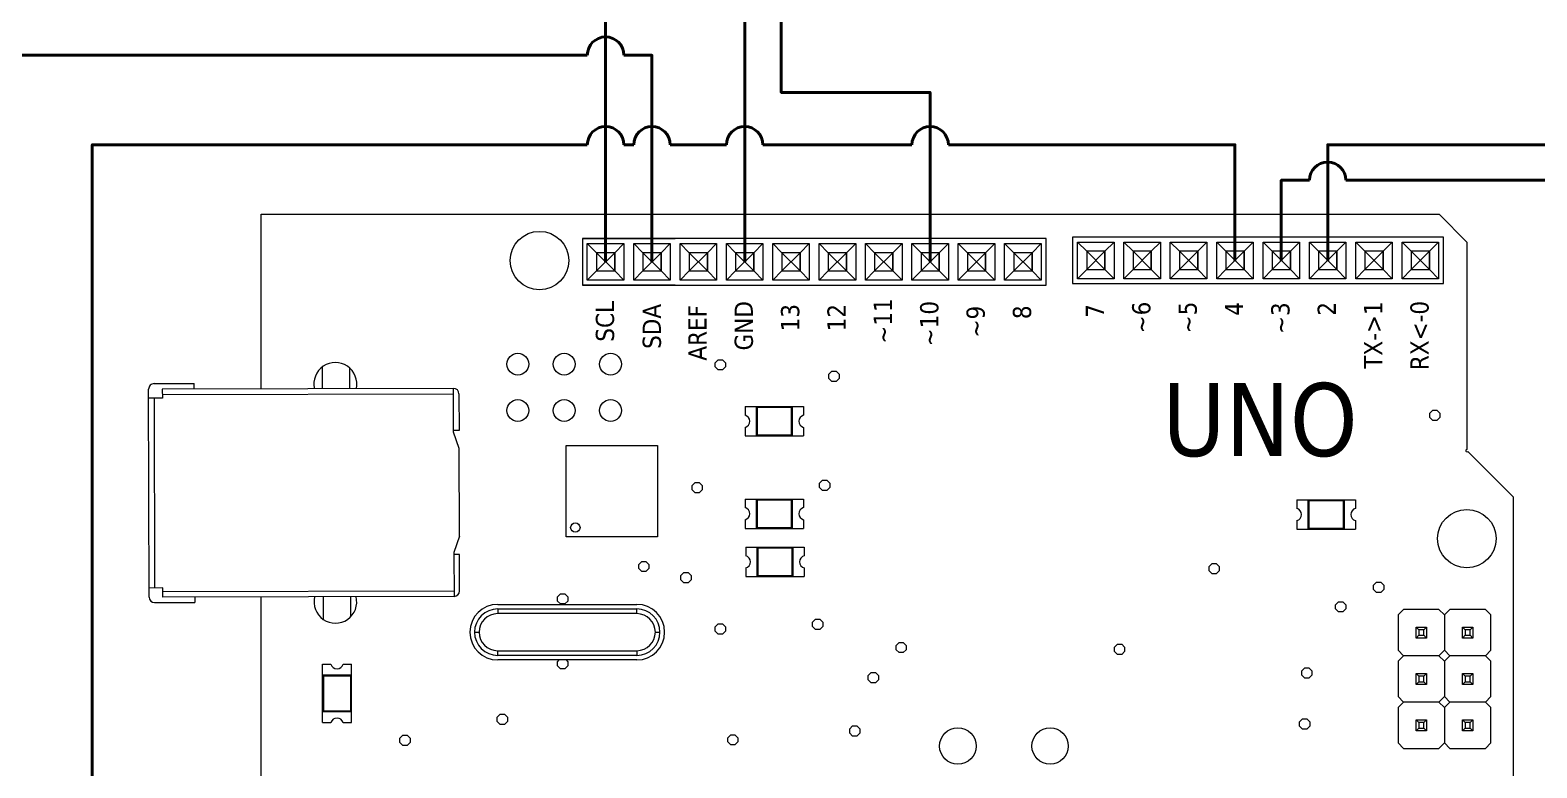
# Model space of a CAD drawing. Extents: x -201 to 3149, y -111 to 111.
# Drawn here: x 1886.4 to 1968.9, y 23.1 to 63.5 of the extents above; entities that cross this region are included whole.
import ezdxf

# ---------------------------------------------------------------- set-up
doc = ezdxf.new("R2010")
doc.units = 0
doc.linetypes.add('CONTINU', pattern=[0])
doc.layers.get('0').update_dxf_attribs({"lineweight": 9})
doc.layers.add('1', color=7, linetype='Continuous')
doc.layers.add('2', color=7, linetype='CONTINU')
for name, color, linetype, lineweight in [('contorno', 7, 'CONTINU', 30), ('GND', 3, 'Continuous', 40), ('SCL_OR_SDA', 253, 'CONTINU', 40), ('SINAL', 5, 'Continuous', 40)]:
    doc.layers.add(name, color=color, linetype=linetype, lineweight=lineweight)
doc.styles.add('times 2', font='tahoma.ttf')

msp = doc.modelspace()

# ---------------------------------------------------------------- linework, layer by layer
at = {"layer": '1', "linetype": 'Continuous', "lineweight": 15}
for p, q in [((1916.628, 52.103), (1916.628, 49.563)), ((1942.028, 52.103), (1921.708, 52.103)), ((1942.028, 49.563), (1942.028, 52.103)), ((1943.482, 52.179), (1943.482, 49.639)), ((1963.802, 52.179), (1943.482, 52.179)), ((1963.802, 49.639), (1963.802, 52.179)), ((1916.898, 51.833), (1918.898, 51.833)), ((1916.898, 49.833), (1916.898, 51.833)), ((1917.398, 51.333), (1916.898, 51.833)), ((1918.898, 51.833), (1918.398, 51.333)), ((1918.398, 50.333), (1918.398, 51.333)), ((1918.898, 51.833), (1918.898, 49.833)), ((1919.938, 51.333), (1919.438, 51.833)), ((1919.438, 51.833), (1921.438, 51.833)), ((1919.438, 49.833), (1919.438, 51.833)), ((1921.438, 51.833), (1920.938, 51.333)), ((1920.938, 50.333), (1920.938, 51.333)), ((1921.438, 51.833), (1921.438, 49.833)), ((1921.978, 51.833), (1923.978, 51.833)), ((1921.978, 49.833), (1921.978, 51.833)), ((1922.478, 51.333), (1921.978, 51.833)), ((1923.978, 51.833), (1923.478, 51.333)), ((1923.478, 50.333), (1923.478, 51.333)), ((1923.978, 51.833), (1923.978, 49.833)), ((1925.018, 51.333), (1924.518, 51.833)), ((1924.518, 51.833), (1926.518, 51.833)), ((1924.518, 49.833), (1924.518, 51.833)), ((1926.518, 51.833), (1926.018, 51.333)), ((1926.018, 50.333), (1926.018, 51.333)), ((1926.518, 51.833), (1926.518, 49.833)), ((1927.558, 51.333), (1927.058, 51.833)), ((1927.058, 51.833), (1929.058, 51.833)), ((1927.058, 49.833), (1927.058, 51.833)), ((1929.058, 51.833), (1928.558, 51.333)), ((1928.558, 50.333), (1928.558, 51.333)), ((1929.058, 51.833), (1929.058, 49.833)), ((1930.098, 51.333), (1929.598, 51.833)), ((1929.598, 51.833), (1931.598, 51.833)), ((1929.598, 49.833), (1929.598, 51.833)), ((1931.598, 51.833), (1931.098, 51.333)), ((1931.098, 50.333), (1931.098, 51.333)), ((1931.598, 51.833), (1931.598, 49.833)), ((1932.638, 51.333), (1932.138, 51.833)), ((1932.138, 51.833), (1934.138, 51.833)), ((1932.138, 49.833), (1932.138, 51.833)), ((1934.138, 51.833), (1933.638, 51.333)), ((1933.638, 50.333), (1933.638, 51.333)), ((1934.138, 51.833), (1934.138, 49.833)), ((1934.678, 49.833), (1934.678, 51.833)), ((1935.178, 51.333), (1934.678, 51.833)), ((1934.678, 51.833), (1936.678, 51.833)), ((1936.678, 51.833), (1936.178, 51.333)), ((1936.178, 50.333), (1936.178, 51.333)), ((1936.678, 51.833), (1936.678, 49.833)), ((1937.718, 51.333), (1937.218, 51.833)), ((1937.218, 51.833), (1939.218, 51.833)), ((1937.218, 49.833), (1937.218, 51.833)), ((1939.218, 51.833), (1938.718, 51.333)), ((1938.718, 50.333), (1938.718, 51.333)), ((1939.218, 51.833), (1939.218, 49.833)), ((1939.758, 51.833), (1941.758, 51.833)), ((1939.758, 49.833), (1939.758, 51.833)), ((1940.258, 51.333), (1939.758, 51.833)), ((1941.758, 51.833), (1941.258, 51.333)), ((1941.258, 50.333), (1941.258, 51.333)), ((1941.758, 51.833), (1941.758, 49.833)), ((1943.752, 49.909), (1943.752, 51.909)), ((1944.252, 51.409), (1943.752, 51.909)), ((1943.752, 51.909), (1945.752, 51.909)), ((1945.752, 51.909), (1945.252, 51.409)), ((1945.252, 50.409), (1945.252, 51.409)), ((1945.752, 51.909), (1945.752, 49.909)), ((1946.292, 49.909), (1946.292, 51.909)), ((1946.792, 51.409), (1946.292, 51.909)), ((1946.292, 51.909), (1948.292, 51.909)), ((1948.292, 51.909), (1947.792, 51.409)), ((1947.792, 50.409), (1947.792, 51.409)), ((1948.292, 51.909), (1948.292, 49.909)), ((1949.332, 51.409), (1948.832, 51.909)), ((1948.832, 51.909), (1950.832, 51.909)), ((1948.832, 49.909), (1948.832, 51.909)), ((1950.832, 51.909), (1950.332, 51.409)), ((1950.332, 50.409), (1950.332, 51.409)), ((1950.832, 51.909), (1950.832, 49.909)), ((1951.372, 49.909), (1951.372, 51.909)), ((1951.872, 51.409), (1951.372, 51.909)), ((1951.372, 51.909), (1953.372, 51.909)), ((1953.372, 51.909), (1952.872, 51.409)), ((1952.872, 50.409), (1952.872, 51.409)), ((1953.372, 51.909), (1953.372, 49.909)), ((1953.912, 49.909), (1953.912, 51.909)), ((1954.412, 51.409), (1953.912, 51.909)), ((1953.912, 51.909), (1955.912, 51.909)), ((1955.912, 51.909), (1955.412, 51.409)), ((1955.412, 50.409), (1955.412, 51.409)), ((1955.912, 51.909), (1955.912, 49.909)), ((1956.452, 49.909), (1956.452, 51.909)), ((1956.952, 51.409), (1956.452, 51.909)), ((1956.452, 51.909), (1958.452, 51.909)), ((1958.452, 51.909), (1957.952, 51.409)), ((1957.952, 50.409), (1957.952, 51.409)), ((1958.452, 51.909), (1958.452, 49.909)), ((1958.992, 49.909), (1958.992, 51.909)), ((1959.492, 51.409), (1958.992, 51.909)), ((1958.992, 51.909), (1960.992, 51.909)), ((1960.992, 51.909), (1960.492, 51.409)), ((1960.492, 50.409), (1960.492, 51.409)), ((1960.992, 51.909), (1960.992, 49.909)), ((1961.532, 51.909), (1963.532, 51.909)), ((1961.532, 49.909), (1961.532, 51.909)), ((1962.032, 51.409), (1961.532, 51.909)), ((1963.532, 51.909), (1963.032, 51.409)), ((1963.032, 50.409), (1963.032, 51.409)), ((1963.532, 51.909), (1963.532, 49.909)), ((1944.252, 50.409), (1943.752, 49.909)), ((1945.752, 49.909), (1945.252, 50.409)), ((1946.792, 50.409), (1946.292, 49.909)), ((1948.292, 49.909), (1947.792, 50.409)), ((1949.332, 50.409), (1948.832, 49.909)), ((1950.832, 49.909), (1950.332, 50.409)), ((1951.872, 50.409), (1951.372, 49.909)), ((1953.372, 49.909), (1952.872, 50.409)), ((1954.412, 50.409), (1953.912, 49.909)), ((1955.912, 49.909), (1955.412, 50.409)), ((1956.952, 50.409), (1956.452, 49.909)), ((1958.452, 49.909), (1957.952, 50.409)), ((1959.492, 50.409), (1958.992, 49.909)), ((1960.992, 49.909), (1960.492, 50.409)), ((1962.032, 50.409), (1961.532, 49.909)), ((1963.532, 49.909), (1963.032, 50.409)), ((1917.398, 50.333), (1916.898, 49.833)), ((1918.898, 49.833), (1916.898, 49.833)), ((1918.898, 49.833), (1918.398, 50.333)), ((1919.938, 50.333), (1919.438, 49.833)), ((1921.438, 49.833), (1919.438, 49.833)), ((1921.438, 49.833), (1920.938, 50.333)), ((1921.708, 49.563), (1942.028, 49.563)), ((1922.478, 50.333), (1921.978, 49.833)), ((1923.978, 49.833), (1921.978, 49.833)), ((1923.978, 49.833), (1923.478, 50.333)), ((1925.018, 50.333), (1924.518, 49.833)), ((1926.518, 49.833), (1924.518, 49.833)), ((1926.518, 49.833), (1926.018, 50.333)), ((1927.558, 50.333), (1927.058, 49.833)), ((1929.058, 49.833), (1927.058, 49.833)), ((1929.058, 49.833), (1928.558, 50.333)), ((1930.098, 50.333), (1929.598, 49.833)), ((1931.598, 49.833), (1929.598, 49.833)), ((1931.598, 49.833), (1931.098, 50.333)), ((1932.638, 50.333), (1932.138, 49.833)), ((1934.138, 49.833), (1932.138, 49.833)), ((1934.138, 49.833), (1933.638, 50.333)), ((1935.178, 50.333), (1934.678, 49.833)), ((1936.678, 49.833), (1934.678, 49.833)), ((1936.678, 49.833), (1936.178, 50.333)), ((1937.718, 50.333), (1937.218, 49.833)), ((1939.218, 49.833), (1937.218, 49.833)), ((1939.218, 49.833), (1938.718, 50.333)), ((1940.258, 50.333), (1939.758, 49.833)), ((1941.758, 49.833), (1939.758, 49.833)), ((1941.758, 49.833), (1941.258, 50.333)), ((1943.482, 49.639), (1963.802, 49.639)), ((1945.752, 49.909), (1943.752, 49.909)), ((1948.292, 49.909), (1946.292, 49.909)), ((1950.832, 49.909), (1948.832, 49.909)), ((1953.372, 49.909), (1951.372, 49.909)), ((1955.912, 49.909), (1953.912, 49.909)), ((1958.452, 49.909), (1956.452, 49.909)), ((1960.992, 49.909), (1958.992, 49.909)), ((1963.532, 49.909), (1961.532, 49.909)), ((1923.903, 45.304), (1924.067, 45.468)), ((1924.067, 45.468), (1924.298, 45.468)), ((1924.298, 45.468), (1924.462, 45.304)), ((1923.903, 45.072), (1923.903, 45.304)), ((1924.067, 44.909), (1923.903, 45.072)), ((1924.298, 44.909), (1924.067, 44.909)), ((1924.462, 45.072), (1924.298, 44.909)), ((1924.462, 45.304), (1924.462, 45.072)), ((1930.126, 44.669), (1930.29, 44.833)), ((1930.126, 44.437), (1930.126, 44.669)), ((1930.29, 44.833), (1930.521, 44.833)), ((1930.521, 44.833), (1930.685, 44.669)), ((1930.685, 44.669), (1930.685, 44.437)), ((1892.896, 32.458), (1892.868, 43.858)), ((1893.167, 44.158), (1895.367, 44.164)), ((1909.568, 43.898), (1893.618, 43.859)), ((1893.618, 43.859), (1893.619, 43.359)), ((1895.368, 43.864), (1895.367, 44.164)), ((1909.574, 41.497), (1909.568, 43.898)), ((1930.29, 44.274), (1930.126, 44.437)), ((1930.521, 44.274), (1930.29, 44.274)), ((1930.685, 44.437), (1930.521, 44.274)), ((1893.619, 43.359), (1892.869, 43.358)), ((1893.169, 43.358), (1893.195, 32.958)), ((1893.619, 43.559), (1909.569, 43.598)), ((1909.869, 43.599), (1909.874, 41.598)), ((1925.543, 42.897), (1928.743, 42.897)), ((1925.543, 42.897), (1925.543, 42.433)), ((1926.196, 42.845), (1926.143, 42.897)), ((1926.143, 42.897), (1926.143, 41.297)), ((1926.196, 42.845), (1926.196, 41.35)), ((1928.091, 42.845), (1926.196, 42.845)), ((1928.091, 42.845), (1928.143, 42.897)), ((1928.091, 41.35), (1928.091, 42.845)), ((1928.143, 41.297), (1928.143, 42.897)), ((1928.743, 42.897), (1928.743, 42.433)), ((1963.045, 42.535), (1963.208, 42.699)), ((1963.045, 42.304), (1963.045, 42.535)), ((1963.208, 42.14), (1963.045, 42.304)), ((1963.208, 42.699), (1963.44, 42.699)), ((1963.44, 42.14), (1963.208, 42.14)), ((1963.44, 42.699), (1963.603, 42.535)), ((1963.603, 42.304), (1963.44, 42.14)), ((1963.603, 42.535), (1963.603, 42.304)), ((1909.874, 41.598), (1909.574, 41.597)), ((1909.876, 40.598), (1909.574, 41.497)), ((1925.543, 41.762), (1925.543, 41.297)), ((1925.543, 41.297), (1928.743, 41.297)), ((1926.196, 41.35), (1926.143, 41.297)), ((1926.196, 41.35), (1928.091, 41.35)), ((1928.091, 41.35), (1928.143, 41.297)), ((1928.743, 41.762), (1928.743, 41.297)), ((1909.888, 35.8), (1909.876, 40.598)), ((1915.746, 35.762), (1915.746, 40.762)), ((1915.746, 40.762), (1920.746, 40.762)), ((1920.746, 40.762), (1920.746, 35.762)), ((1929.618, 38.7), (1929.782, 38.864)), ((1929.782, 38.864), (1930.013, 38.864)), ((1930.013, 38.864), (1930.177, 38.7)), ((1922.633, 38.573), (1922.797, 38.737)), ((1922.633, 38.341), (1922.633, 38.573)), ((1922.797, 38.178), (1922.633, 38.341)), ((1922.797, 38.737), (1923.028, 38.737)), ((1923.028, 38.178), (1922.797, 38.178)), ((1923.028, 38.737), (1923.192, 38.573)), ((1923.192, 38.341), (1923.028, 38.178)), ((1923.192, 38.573), (1923.192, 38.341)), ((1929.618, 38.468), (1929.618, 38.7)), ((1929.782, 38.305), (1929.618, 38.468)), ((1930.013, 38.305), (1929.782, 38.305)), ((1930.177, 38.468), (1930.013, 38.305)), ((1930.177, 38.7), (1930.177, 38.468)), ((1925.543, 37.827), (1928.743, 37.827)), ((1925.543, 37.827), (1925.543, 37.362)), ((1926.196, 37.774), (1926.143, 37.827)), ((1926.143, 37.827), (1926.143, 36.227)), ((1926.196, 37.774), (1926.196, 36.279)), ((1928.091, 37.774), (1926.196, 37.774)), ((1928.091, 37.774), (1928.143, 37.827)), ((1928.091, 36.279), (1928.091, 37.774)), ((1928.143, 36.227), (1928.143, 37.827)), ((1928.743, 37.827), (1928.743, 37.362)), ((1955.771, 37.784), (1958.971, 37.784)), ((1955.771, 37.784), (1955.771, 37.32)), ((1956.424, 37.732), (1956.371, 37.784)), ((1956.371, 37.784), (1956.371, 36.184)), ((1956.424, 37.732), (1956.424, 36.237)), ((1958.319, 37.732), (1956.424, 37.732)), ((1958.319, 37.732), (1958.371, 37.784)), ((1958.319, 36.237), (1958.319, 37.732)), ((1958.371, 36.184), (1958.371, 37.784)), ((1958.971, 37.784), (1958.971, 37.32)), ((1925.543, 36.691), (1925.543, 36.227)), ((1928.743, 36.691), (1928.743, 36.227)), ((1955.771, 36.649), (1955.771, 36.184)), ((1958.971, 36.649), (1958.971, 36.184)), ((1909.888, 35.8), (1909.59, 34.899)), ((1920.746, 35.762), (1915.746, 35.762)), ((1925.543, 36.227), (1928.743, 36.227)), ((1926.196, 36.279), (1926.143, 36.227)), ((1926.196, 36.279), (1928.091, 36.279)), ((1928.091, 36.279), (1928.143, 36.227)), ((1955.771, 36.184), (1958.971, 36.184)), ((1956.424, 36.237), (1956.371, 36.184)), ((1956.424, 36.237), (1958.319, 36.237)), ((1958.319, 36.237), (1958.371, 36.184)), ((1909.59, 34.899), (1909.596, 32.498)), ((1909.89, 34.8), (1909.59, 34.799)), ((1909.895, 32.799), (1909.89, 34.8)), ((1925.579, 35.19), (1928.779, 35.19)), ((1925.579, 35.19), (1925.579, 34.725)), ((1926.231, 35.137), (1926.179, 35.19)), ((1926.179, 35.19), (1926.179, 33.59)), ((1926.231, 35.137), (1926.231, 33.642)), ((1928.126, 35.137), (1926.231, 35.137)), ((1928.126, 35.137), (1928.179, 35.19)), ((1928.126, 33.642), (1928.126, 35.137)), ((1928.179, 33.59), (1928.179, 35.19)), ((1928.779, 35.19), (1928.779, 34.725)), ((1919.712, 34.255), (1919.876, 34.419)), ((1919.712, 34.023), (1919.712, 34.255)), ((1919.876, 33.86), (1919.712, 34.023)), ((1919.876, 34.419), (1920.107, 34.419)), ((1920.107, 33.86), (1919.876, 33.86)), ((1920.107, 34.419), (1920.271, 34.255)), ((1920.271, 34.023), (1920.107, 33.86)), ((1920.271, 34.255), (1920.271, 34.023)), ((1925.579, 34.055), (1925.579, 33.59)), ((1928.779, 34.055), (1928.779, 33.59)), ((1950.954, 34.128), (1951.118, 34.292)), ((1950.954, 33.896), (1950.954, 34.128)), ((1951.118, 33.733), (1950.954, 33.896)), ((1951.118, 34.292), (1951.349, 34.292)), ((1951.349, 34.292), (1951.513, 34.128)), ((1951.513, 33.896), (1951.349, 33.733)), ((1951.513, 34.128), (1951.513, 33.896)), ((1922.024, 33.645), (1922.187, 33.809)), ((1922.024, 33.414), (1922.024, 33.645)), ((1922.187, 33.25), (1922.024, 33.414)), ((1922.187, 33.809), (1922.419, 33.809)), ((1922.419, 33.25), (1922.187, 33.25)), ((1922.419, 33.809), (1922.582, 33.645)), ((1922.582, 33.414), (1922.419, 33.25)), ((1922.582, 33.645), (1922.582, 33.414)), ((1925.579, 33.59), (1928.779, 33.59)), ((1926.231, 33.642), (1926.179, 33.59)), ((1926.231, 33.642), (1928.126, 33.642)), ((1928.126, 33.642), (1928.179, 33.59)), ((1951.349, 33.733), (1951.118, 33.733)), ((1959.971, 33.112), (1960.135, 33.276)), ((1959.971, 32.88), (1959.971, 33.112)), ((1960.135, 33.276), (1960.366, 33.276)), ((1960.366, 33.276), (1960.53, 33.112)), ((1960.53, 33.112), (1960.53, 32.88)), ((1893.645, 32.959), (1892.895, 32.958)), ((1893.646, 32.459), (1893.645, 32.959)), ((1893.645, 32.759), (1909.595, 32.798)), ((1909.596, 32.498), (1893.646, 32.459)), ((1895.396, 32.464), (1895.396, 32.164)), ((1915.267, 32.477), (1915.431, 32.641)), ((1915.267, 32.245), (1915.267, 32.477)), ((1915.431, 32.082), (1915.267, 32.245)), ((1915.431, 32.641), (1915.662, 32.641)), ((1915.662, 32.641), (1915.826, 32.477)), ((1915.826, 32.245), (1915.662, 32.082)), ((1915.826, 32.477), (1915.826, 32.245)), ((1957.888, 32.045), (1958.052, 32.209)), ((1958.052, 32.209), (1958.284, 32.209)), ((1958.284, 32.209), (1958.447, 32.045)), ((1960.135, 32.717), (1959.971, 32.88)), ((1960.366, 32.717), (1960.135, 32.717)), ((1960.53, 32.88), (1960.366, 32.717)), ((1893.196, 32.158), (1895.396, 32.164)), ((1911.989, 32.062), (1919.609, 32.062)), ((1911.989, 31.808), (1911.989, 31.554)), ((1911.989, 31.808), (1919.609, 31.808)), ((1919.609, 31.554), (1911.989, 31.554)), ((1915.662, 32.082), (1915.431, 32.082)), ((1919.609, 31.554), (1919.609, 31.808)), ((1957.888, 31.814), (1957.888, 32.045)), ((1958.052, 31.65), (1957.888, 31.814)), ((1958.284, 31.65), (1958.052, 31.65)), ((1958.447, 31.814), (1958.284, 31.65)), ((1958.447, 32.045), (1958.447, 31.814)), ((1961.61, 31.785), (1961.31, 31.485)), ((1961.31, 31.485), (1961.31, 29.545)), ((1963.55, 31.785), (1961.61, 31.785)), ((1963.85, 31.485), (1963.55, 31.785)), ((1964.15, 31.785), (1963.85, 31.485)), ((1963.85, 31.485), (1963.85, 29.545)), ((1966.09, 31.785), (1964.15, 31.785)), ((1966.39, 31.485), (1966.09, 31.785)), ((1966.39, 29.545), (1966.39, 31.485)), ((1910.719, 30.538), (1910.973, 30.538)), ((1920.625, 30.538), (1920.879, 30.538)), ((1923.903, 30.826), (1924.067, 30.99)), ((1923.903, 30.594), (1923.903, 30.826)), ((1924.067, 30.431), (1923.903, 30.594)), ((1924.067, 30.99), (1924.298, 30.99)), ((1924.298, 30.99), (1924.462, 30.826)), ((1924.462, 30.594), (1924.298, 30.431)), ((1924.462, 30.826), (1924.462, 30.594)), ((1929.237, 31.08), (1929.401, 31.244)), ((1929.237, 30.848), (1929.237, 31.08)), ((1929.401, 30.685), (1929.237, 30.848)), ((1929.401, 31.244), (1929.632, 31.244)), ((1929.632, 30.685), (1929.401, 30.685)), ((1929.632, 31.244), (1929.796, 31.08)), ((1929.796, 30.848), (1929.632, 30.685)), ((1929.796, 31.08), (1929.796, 30.848)), ((1962.291, 30.215), (1962.291, 30.815)), ((1962.291, 30.815), (1962.441, 30.665)), ((1962.291, 30.815), (1962.868, 30.815)), ((1962.718, 30.665), (1962.868, 30.815)), ((1962.868, 30.815), (1962.868, 30.215)), ((1964.831, 30.215), (1964.831, 30.815)), ((1964.831, 30.815), (1964.981, 30.665)), ((1964.831, 30.815), (1965.408, 30.815)), ((1965.258, 30.665), (1965.408, 30.815)), ((1965.408, 30.815), (1965.408, 30.215)), ((1924.298, 30.431), (1924.067, 30.431)), ((1933.809, 29.81), (1933.973, 29.974)), ((1933.809, 29.578), (1933.809, 29.81)), ((1933.973, 29.974), (1934.204, 29.974)), ((1934.204, 29.974), (1934.368, 29.81)), ((1934.368, 29.81), (1934.368, 29.578)), ((1945.773, 29.708), (1945.936, 29.872)), ((1945.936, 29.872), (1946.168, 29.872)), ((1946.168, 29.872), (1946.331, 29.708)), ((1962.291, 30.215), (1962.441, 30.365)), ((1962.868, 30.215), (1962.291, 30.215)), ((1962.718, 30.365), (1962.868, 30.215)), ((1964.831, 30.215), (1964.981, 30.365)), ((1965.408, 30.215), (1964.831, 30.215)), ((1965.258, 30.365), (1965.408, 30.215)), ((1911.989, 29.522), (1919.609, 29.522)), ((1911.989, 29.268), (1911.989, 29.522)), ((1919.609, 29.268), (1911.989, 29.268)), ((1919.609, 29.014), (1911.989, 29.014)), ((1915.267, 28.921), (1915.36, 29.014)), ((1915.267, 28.689), (1915.267, 28.921)), ((1915.733, 29.014), (1915.826, 28.921)), ((1915.826, 28.921), (1915.826, 28.689)), ((1919.609, 29.522), (1919.609, 29.268)), ((1933.973, 29.415), (1933.809, 29.578)), ((1934.204, 29.415), (1933.973, 29.415)), ((1934.368, 29.578), (1934.204, 29.415)), ((1945.773, 29.477), (1945.773, 29.708)), ((1945.936, 29.313), (1945.773, 29.477)), ((1946.168, 29.313), (1945.936, 29.313)), ((1946.331, 29.477), (1946.168, 29.313)), ((1946.331, 29.708), (1946.331, 29.477)), ((1961.31, 29.545), (1961.61, 29.245)), ((1961.61, 29.245), (1961.31, 28.945)), ((1961.31, 28.945), (1961.31, 27.005)), ((1963.55, 29.245), (1961.61, 29.245)), ((1963.55, 29.245), (1963.85, 29.545)), ((1963.85, 28.945), (1963.55, 29.245)), ((1963.85, 29.545), (1964.15, 29.245)), ((1964.15, 29.245), (1963.85, 28.945)), ((1963.85, 28.945), (1963.85, 27.005)), ((1966.09, 29.245), (1964.15, 29.245)), ((1966.09, 29.245), (1966.39, 29.545)), ((1966.39, 28.945), (1966.09, 29.245)), ((1966.39, 27.005), (1966.39, 28.945)), ((1902.388, 25.582), (1902.388, 28.782)), ((1902.388, 28.782), (1902.853, 28.782)), ((1902.441, 28.129), (1902.388, 28.182)), ((1903.988, 28.182), (1902.388, 28.182)), ((1903.936, 28.129), (1902.441, 28.129)), ((1902.441, 28.129), (1902.441, 26.234)), ((1903.524, 28.782), (1903.988, 28.782)), ((1903.936, 28.129), (1903.988, 28.182)), ((1903.936, 26.234), (1903.936, 28.129)), ((1903.988, 25.582), (1903.988, 28.782)), ((1915.431, 28.526), (1915.267, 28.689)), ((1915.662, 28.526), (1915.431, 28.526)), ((1915.826, 28.689), (1915.662, 28.526)), ((1932.285, 28.159), (1932.449, 28.323)), ((1932.285, 27.927), (1932.285, 28.159)), ((1932.449, 28.323), (1932.68, 28.323)), ((1932.68, 28.323), (1932.844, 28.159)), ((1932.844, 28.159), (1932.844, 27.927)), ((1956.034, 28.413), (1956.198, 28.577)), ((1956.034, 28.181), (1956.034, 28.413)), ((1956.198, 28.018), (1956.034, 28.181)), ((1956.198, 28.577), (1956.429, 28.577)), ((1956.429, 28.577), (1956.593, 28.413)), ((1956.593, 28.181), (1956.429, 28.018)), ((1956.593, 28.413), (1956.593, 28.181)), ((1962.291, 27.675), (1962.291, 28.275)), ((1962.291, 28.275), (1962.441, 28.125)), ((1962.291, 28.275), (1962.868, 28.275)), ((1962.718, 28.125), (1962.868, 28.275)), ((1962.868, 28.275), (1962.868, 27.675)), ((1964.831, 27.675), (1964.831, 28.275)), ((1964.831, 28.275), (1964.981, 28.125)), ((1964.831, 28.275), (1965.408, 28.275)), ((1965.258, 28.125), (1965.408, 28.275)), ((1965.408, 28.275), (1965.408, 27.675)), ((1932.449, 27.764), (1932.285, 27.927)), ((1932.68, 27.764), (1932.449, 27.764)), ((1932.844, 27.927), (1932.68, 27.764)), ((1956.429, 28.018), (1956.198, 28.018)), ((1962.291, 27.675), (1962.441, 27.825)), ((1962.868, 27.675), (1962.291, 27.675)), ((1962.718, 27.825), (1962.868, 27.675)), ((1964.831, 27.675), (1964.981, 27.825)), ((1965.408, 27.675), (1964.831, 27.675)), ((1965.258, 27.825), (1965.408, 27.675)), ((1961.31, 27.005), (1961.61, 26.705)), ((1961.61, 26.705), (1961.31, 26.405)), ((1963.55, 26.705), (1961.61, 26.705)), ((1963.55, 26.705), (1963.85, 27.005)), ((1963.85, 26.405), (1963.55, 26.705)), ((1963.85, 27.005), (1964.15, 26.705)), ((1964.15, 26.705), (1963.85, 26.405)), ((1966.09, 26.705), (1964.15, 26.705)), ((1966.09, 26.705), (1966.39, 27.005)), ((1966.39, 26.405), (1966.09, 26.705)), ((1902.441, 26.234), (1902.388, 26.182)), ((1902.388, 26.182), (1903.988, 26.182)), ((1902.441, 26.234), (1903.936, 26.234)), ((1903.936, 26.234), (1903.988, 26.182)), ((1911.965, 25.873), (1912.129, 26.037)), ((1911.965, 25.641), (1911.965, 25.873)), ((1912.129, 25.478), (1911.965, 25.641)), ((1912.129, 26.037), (1912.36, 26.037)), ((1912.36, 26.037), (1912.524, 25.873)), ((1912.524, 25.641), (1912.36, 25.478)), ((1912.524, 25.873), (1912.524, 25.641)), ((1955.907, 25.619), (1956.071, 25.783)), ((1955.907, 25.387), (1955.907, 25.619)), ((1956.071, 25.783), (1956.302, 25.783)), ((1956.302, 25.783), (1956.466, 25.619)), ((1956.466, 25.619), (1956.466, 25.387)), ((1961.31, 26.405), (1961.31, 24.465)), ((1962.291, 25.135), (1962.291, 25.735)), ((1962.291, 25.735), (1962.441, 25.585)), ((1962.291, 25.735), (1962.868, 25.735)), ((1962.718, 25.585), (1962.868, 25.735)), ((1962.868, 25.735), (1962.868, 25.135)), ((1963.85, 26.405), (1963.85, 24.465)), ((1964.831, 25.735), (1964.981, 25.585)), ((1964.831, 25.735), (1965.408, 25.735)), ((1964.831, 25.135), (1964.831, 25.735)), ((1965.258, 25.585), (1965.408, 25.735)), ((1965.408, 25.735), (1965.408, 25.135)), ((1966.39, 24.465), (1966.39, 26.405)), ((1902.388, 25.582), (1902.853, 25.582)), ((1903.524, 25.582), (1903.988, 25.582)), ((1906.631, 24.73), (1906.795, 24.894)), ((1906.795, 24.894), (1907.026, 24.894)), ((1907.026, 24.894), (1907.19, 24.73)), ((1912.36, 25.478), (1912.129, 25.478)), ((1924.589, 24.755), (1924.753, 24.919)), ((1924.753, 24.919), (1924.984, 24.919)), ((1924.984, 24.919), (1925.148, 24.755)), ((1931.269, 25.238), (1931.433, 25.402)), ((1931.269, 25.006), (1931.269, 25.238)), ((1931.433, 24.843), (1931.269, 25.006)), ((1931.433, 25.402), (1931.664, 25.402)), ((1931.664, 24.843), (1931.433, 24.843)), ((1931.664, 25.402), (1931.828, 25.238)), ((1931.828, 25.006), (1931.664, 24.843)), ((1931.828, 25.238), (1931.828, 25.006)), ((1956.071, 25.224), (1955.907, 25.387)), ((1956.302, 25.224), (1956.071, 25.224)), ((1956.466, 25.387), (1956.302, 25.224)), ((1962.291, 25.135), (1962.441, 25.285)), ((1962.868, 25.135), (1962.291, 25.135)), ((1962.718, 25.285), (1962.868, 25.135)), ((1964.831, 25.135), (1964.981, 25.285)), ((1965.408, 25.135), (1964.831, 25.135)), ((1965.258, 25.285), (1965.408, 25.135)), ((1906.631, 24.498), (1906.631, 24.73)), ((1906.795, 24.335), (1906.631, 24.498)), ((1907.026, 24.335), (1906.795, 24.335)), ((1907.19, 24.498), (1907.026, 24.335)), ((1907.19, 24.73), (1907.19, 24.498)), ((1924.589, 24.524), (1924.589, 24.755)), ((1924.753, 24.36), (1924.589, 24.524)), ((1924.984, 24.36), (1924.753, 24.36)), ((1925.148, 24.524), (1924.984, 24.36)), ((1925.148, 24.755), (1925.148, 24.524)), ((1961.31, 24.465), (1961.61, 24.165)), ((1961.61, 24.165), (1963.55, 24.165)), ((1963.55, 24.165), (1963.85, 24.465)), ((1963.85, 24.465), (1964.15, 24.165)), ((1964.15, 24.165), (1966.09, 24.165)), ((1966.09, 24.165), (1966.39, 24.465))]:
    msp.add_line(p, q, dxfattribs=at)
at = {"layer": '1'}
for p, q in [((1916.628, 52.103), (1921.708, 52.103)), ((1916.628, 49.563), (1921.708, 49.563))]:
    msp.add_line(p, q, dxfattribs=at)
at = {"layer": '1', "linetype": 'Continuous', "lineweight": 15}
for centre, radius in [((1914.277, 50.903), 1.6), ((1913.091, 45.224), 0.599), ((1915.631, 45.224), 0.599), ((1918.171, 45.224), 0.599), ((1913.091, 42.684), 0.599), ((1915.631, 42.684), 0.599), ((1918.171, 42.684), 0.599), ((1965.077, 35.663), 1.6), ((1916.242, 36.271), 0.257), ((1916.242, 36.271), 0.257), ((1937.195, 24.298), 1.002), ((1942.248, 24.298), 0.996)]:
    msp.add_circle(centre, radius, dxfattribs=at)
for centre, radius, start, end in [((1903.098, 44.139), 1.176, 347.5179, 192.75956), ((1893.168, 43.858), 0.3, 90.13873, 180.13873), ((1909.569, 43.598), 0.3, 0.13873, 90.13873), ((1925.443, 42.097), 0.35, 286.60155, 73.39845), ((1928.843, 42.097), 0.35, 106.60155, 253.39845), ((1925.443, 37.027), 0.35, 286.60155, 73.39845), ((1928.843, 37.027), 0.35, 106.60155, 253.39845), ((1955.671, 36.984), 0.35, 286.60155, 73.39845), ((1959.071, 36.984), 0.35, 106.60155, 253.39845), ((1925.479, 34.39), 0.35, 286.60155, 73.39845), ((1928.879, 34.39), 0.35, 106.60155, 253.39845), ((1893.196, 32.458), 0.3, 180.13873, 270.13873), ((1903.098, 32.199), 1.17, 166.14722, 14.13024), ((1909.595, 32.798), 0.3, 270.13873, 0.13873), ((1911.989, 30.538), 1.524, 90, 270), ((1911.989, 30.538), 1.27, 90, 270), ((1911.989, 30.538), 1.016, 90, 270), ((1919.609, 30.538), 1.524, 270, 90), ((1919.609, 30.538), 1.27, 270, 90), ((1919.609, 30.538), 1.016, 270, 90), ((1903.188, 28.882), 0.35, 196.60155, 343.39845), ((1903.188, 25.482), 0.35, 16.60155, 163.39845)]:
    msp.add_arc(centre, radius, start, end, dxfattribs=at)
for points, knots in [([(1902.398, 43.881), (1902.398, 43.883), (1902.398, 43.889), (1902.398, 43.937), (1902.398, 44.086), (1902.397, 44.384), (1902.396, 44.742), (1902.396, 44.964), (1902.395, 45.053)], [0, 0, 0, 0, 0.041032, 0.092207, 0.227685, 0.500062, 0.798851, 1, 1, 1, 1]), ([(1903.898, 43.884), (1903.898, 43.887), (1903.898, 43.893), (1903.898, 43.941), (1903.898, 44.089), (1903.897, 44.387), (1903.896, 44.727), (1903.896, 44.93), (1903.895, 45.001)], [0, 0, 0, 0, 0.042814, 0.096212, 0.237574, 0.52178, 0.833544, 1, 1, 1, 1]), ([(1902.426, 32.481), (1902.426, 32.478), (1902.426, 32.472), (1902.426, 32.424), (1902.426, 32.276), (1902.427, 31.978), (1902.428, 31.6), (1902.428, 31.361), (1902.429, 31.254)], [0, 0, 0, 0, 0.039418, 0.088579, 0.218728, 0.48039, 0.767423, 1, 1, 1, 1]), ([(1903.926, 32.484), (1903.926, 32.482), (1903.926, 32.476), (1903.926, 32.428), (1903.926, 32.279), (1903.927, 31.982), (1903.928, 31.645), (1903.928, 31.446), (1903.928, 31.379)], [0, 0, 0, 0, 0.043166, 0.0970028, 0.2395278, 0.5260709, 0.840399, 1, 1, 1, 1])]:
    msp.add_open_spline(points, degree=3, knots=knots, dxfattribs=at)
at = {"layer": '2', "linetype": 'Continuous', "lineweight": 15}
for p, q in [((1917.398, 51.333), (1917.398, 50.333)), ((1918.398, 51.333), (1917.398, 51.333)), ((1919.938, 51.333), (1919.938, 50.333)), ((1920.938, 51.333), (1919.938, 51.333)), ((1922.478, 51.333), (1922.478, 50.333)), ((1923.478, 51.333), (1922.478, 51.333)), ((1925.018, 51.333), (1925.018, 50.333)), ((1926.018, 51.333), (1925.018, 51.333)), ((1927.558, 51.333), (1927.558, 50.333)), ((1928.558, 51.333), (1927.558, 51.333)), ((1930.098, 51.333), (1930.098, 50.333)), ((1931.098, 51.333), (1930.098, 51.333)), ((1932.638, 51.333), (1932.638, 50.333)), ((1933.638, 51.333), (1932.638, 51.333)), ((1935.178, 51.333), (1935.178, 50.333)), ((1936.178, 51.333), (1935.178, 51.333)), ((1937.718, 51.333), (1937.718, 50.333)), ((1938.718, 51.333), (1937.718, 51.333)), ((1940.258, 51.333), (1940.258, 50.333)), ((1941.258, 51.333), (1940.258, 51.333)), ((1944.252, 51.409), (1944.252, 50.409)), ((1945.252, 51.409), (1944.252, 51.409)), ((1946.792, 51.409), (1946.792, 50.409)), ((1947.792, 51.409), (1946.792, 51.409)), ((1949.332, 51.409), (1949.332, 50.409)), ((1950.332, 51.409), (1949.332, 51.409)), ((1951.872, 51.409), (1951.872, 50.409)), ((1952.872, 51.409), (1951.872, 51.409)), ((1954.412, 51.409), (1954.412, 50.409)), ((1955.412, 51.409), (1954.412, 51.409)), ((1956.952, 51.409), (1956.952, 50.409)), ((1957.952, 51.409), (1956.952, 51.409)), ((1959.492, 51.409), (1959.492, 50.409)), ((1960.492, 51.409), (1959.492, 51.409)), ((1962.032, 51.409), (1962.032, 50.409)), ((1963.032, 51.409), (1962.032, 51.409)), ((1944.252, 50.409), (1945.252, 50.409)), ((1946.792, 50.409), (1947.792, 50.409)), ((1949.332, 50.409), (1950.332, 50.409)), ((1951.872, 50.409), (1952.872, 50.409)), ((1954.412, 50.409), (1955.412, 50.409)), ((1956.952, 50.409), (1957.952, 50.409)), ((1959.492, 50.409), (1960.492, 50.409)), ((1962.032, 50.409), (1963.032, 50.409)), ((1917.398, 50.333), (1918.398, 50.333)), ((1919.938, 50.333), (1920.938, 50.333)), ((1922.478, 50.333), (1923.478, 50.333)), ((1925.018, 50.333), (1926.018, 50.333)), ((1927.558, 50.333), (1928.558, 50.333)), ((1930.098, 50.333), (1931.098, 50.333)), ((1932.638, 50.333), (1933.638, 50.333)), ((1935.178, 50.333), (1936.178, 50.333)), ((1937.718, 50.333), (1938.718, 50.333)), ((1940.258, 50.333), (1941.258, 50.333)), ((1962.441, 30.665), (1962.441, 30.365)), ((1962.718, 30.665), (1962.441, 30.665)), ((1962.718, 30.365), (1962.718, 30.665)), ((1964.981, 30.665), (1964.981, 30.365)), ((1965.258, 30.665), (1964.981, 30.665)), ((1965.258, 30.365), (1965.258, 30.665)), ((1962.441, 30.365), (1962.718, 30.365)), ((1964.981, 30.365), (1965.258, 30.365)), ((1962.441, 28.125), (1962.441, 27.825)), ((1962.718, 28.125), (1962.441, 28.125)), ((1962.718, 27.825), (1962.718, 28.125)), ((1964.981, 28.125), (1964.981, 27.825)), ((1965.258, 28.125), (1964.981, 28.125)), ((1965.258, 27.825), (1965.258, 28.125)), ((1962.441, 27.825), (1962.718, 27.825)), ((1964.981, 27.825), (1965.258, 27.825)), ((1962.441, 25.585), (1962.441, 25.285)), ((1962.718, 25.585), (1962.441, 25.585)), ((1962.441, 25.285), (1962.718, 25.285)), ((1962.718, 25.285), (1962.718, 25.585)), ((1964.981, 25.585), (1964.981, 25.285)), ((1965.258, 25.585), (1964.981, 25.585)), ((1964.981, 25.285), (1965.258, 25.285)), ((1965.258, 25.285), (1965.258, 25.585))]:
    msp.add_line(p, q, dxfattribs=at)
at = {"layer": '2'}
for p, q in [((1917.398, 51.333), (1918.398, 50.333)), ((1918.398, 51.333), (1917.398, 50.333)), ((1918.398, 50.333), (1918.398, 51.333)), ((1919.938, 51.333), (1920.938, 50.333)), ((1920.938, 51.333), (1919.938, 50.333)), ((1920.938, 50.333), (1920.938, 51.333)), ((1922.478, 51.333), (1923.478, 50.333)), ((1923.478, 51.333), (1922.478, 50.333)), ((1923.478, 50.333), (1923.478, 51.333)), ((1925.018, 51.333), (1926.018, 50.333)), ((1926.018, 51.333), (1925.018, 50.333)), ((1926.018, 50.333), (1926.018, 51.333)), ((1927.558, 51.333), (1928.558, 50.333)), ((1928.558, 51.333), (1927.558, 50.333)), ((1928.558, 50.333), (1928.558, 51.333)), ((1930.098, 51.333), (1931.098, 50.333)), ((1931.098, 51.333), (1930.098, 50.333)), ((1931.098, 50.333), (1931.098, 51.333)), ((1932.638, 51.333), (1933.638, 50.333)), ((1933.638, 51.333), (1932.638, 50.333)), ((1933.638, 50.333), (1933.638, 51.333)), ((1935.178, 51.333), (1936.178, 50.333)), ((1936.178, 51.333), (1935.178, 50.333)), ((1936.178, 50.333), (1936.178, 51.333)), ((1937.718, 51.333), (1938.718, 50.333)), ((1938.718, 51.333), (1937.718, 50.333)), ((1938.718, 50.333), (1938.718, 51.333)), ((1940.258, 51.333), (1941.258, 50.333)), ((1941.258, 51.333), (1940.258, 50.333)), ((1941.258, 50.333), (1941.258, 51.333)), ((1944.252, 51.409), (1945.252, 50.409)), ((1945.252, 51.409), (1944.252, 50.409)), ((1945.252, 50.409), (1945.252, 51.409)), ((1946.792, 51.409), (1947.792, 50.409)), ((1947.792, 51.409), (1946.792, 50.409)), ((1947.792, 50.409), (1947.792, 51.409)), ((1949.332, 51.409), (1950.332, 50.409)), ((1950.332, 51.409), (1949.332, 50.409)), ((1950.332, 50.409), (1950.332, 51.409)), ((1951.872, 51.409), (1952.872, 50.409)), ((1952.872, 51.409), (1951.872, 50.409)), ((1952.872, 50.409), (1952.872, 51.409)), ((1954.412, 51.409), (1955.412, 50.409)), ((1955.412, 51.409), (1954.412, 50.409)), ((1955.412, 50.409), (1955.412, 51.409)), ((1956.952, 51.409), (1957.952, 50.409)), ((1957.952, 51.409), (1956.952, 50.409)), ((1957.952, 50.409), (1957.952, 51.409)), ((1959.492, 51.409), (1960.492, 50.409)), ((1960.492, 51.409), (1959.492, 50.409)), ((1960.492, 50.409), (1960.492, 51.409)), ((1962.032, 51.409), (1963.032, 50.409)), ((1963.032, 51.409), (1962.032, 50.409)), ((1963.032, 50.409), (1963.032, 51.409))]:
    msp.add_line(p, q, dxfattribs=at)
at = {"layer": 'contorno', "linetype": 'Continuous', "lineweight": 15}
for p, q in [((1899.037, 53.443), (1963.553, 53.443)), ((1899.037, 43.873), (1899.037, 53.443)), ((1963.553, 53.443), (1965.077, 51.919)), ((1965.077, 51.919), (1965.077, 40.553)), ((1965.121, 40.444), (1967.617, 37.949)), ((1967.617, 37.949), (1967.617, 5.183)), ((1899.037, 12.939), (1899.037, 32.473))]:
    msp.add_line(p, q, dxfattribs=at)
msp.add_arc((1965.077, 40.489), 0.0635, 90, 315, dxfattribs=at)
at = {"layer": 'GND'}
msp.add_lwpolyline([(1925.518, 50.833), (1925.518, 69.573)], dxfattribs=at)
at = {"layer": 'SCL_OR_SDA'}
for points in [[(1765.443, 42.958), (1765.443, 64.689), (1917.898, 64.689), (1917.898, 50.833)], [(1767.983, 42.958), (1767.983, 62.159), (1916.898, 62.159)], [(1918.898, 62.159), (1920.438, 62.159), (1920.438, 50.833)]]:
    msp.add_lwpolyline(points, dxfattribs=at)
msp.add_arc((1917.898, 62.159), 1, 0, 180, dxfattribs=at)
at = {"layer": 'SINAL'}
for points in [[(1927.518, 69.573), (1927.518, 60.115), (1935.678, 60.115), (1935.678, 50.833)], [(1883.308, 1.21), (1889.778, 1.21), (1889.778, 57.247), (1916.898, 57.247)], [(1918.898, 57.247), (1919.438, 57.247)], [(1921.438, 57.247), (1924.518, 57.247)], [(1926.518, 57.247), (1934.678, 57.247)], [(1936.678, 57.247), (1952.372, 57.247), (1952.372, 50.909)], [(2061.2, 20.699), (2035.591, 20.699), (2035.591, 57.247), (1957.452, 57.247), (1957.452, 50.909)], [(1956.452, 55.3), (1954.912, 55.3), (1954.912, 50.909)], [(2061.2, 18.738), (2033.097, 18.738), (2033.097, 55.3), (1958.452, 55.3)]]:
    msp.add_lwpolyline(points, dxfattribs=at)
for centre in [(1917.898, 57.247), (1920.438, 57.247), (1925.518, 57.247), (1935.678, 57.247), (1957.452, 55.3)]:
    msp.add_arc(centre, 1, 0, 180, dxfattribs=at)

# ---------------------------------------------------------------- texts
at = {"color": 135, "true_color": 0x39aca1, "insert": (1948.399, 44.191), "char_height": 4, "attachment_point": 1, "style": 'times 2'}
msp.add_mtext_dynamic_manual_height_columns('UNO', width=5.51558, gutter_width=5, heights=[0], dxfattribs=at)
at = {"layer": '2', "style": 'times 2'}
for s, p in [('~11', (1933.588, 46.35)), ('SCL', (1918.363, 46.458)), ('SDA', (1920.931, 46.061)), ('AREF', (1923.428, 45.417)), ('GND', (1925.968, 45.977)), ('13', (1928.508, 47.021)), ('12', (1931.048, 47.021)), ('~10', (1936.128, 46.201)), ('~9', (1938.668, 46.686)), ('8', (1941.208, 47.693)), ('7', (1945.202, 47.769)), ('~6', (1947.742, 46.911)), ('~5', (1950.282, 46.911)), ('4', (1952.822, 47.881)), ('~3', (1955.362, 46.874)), ('2', (1957.902, 47.881)), ('TX->1', (1960.442, 44.973)), ('RX<-0', (1962.982, 44.899))]:
    msp.add_text(s, height=1, rotation=90, dxfattribs=at).set_placement(p)

doc.saveas('drawing.dxf')
